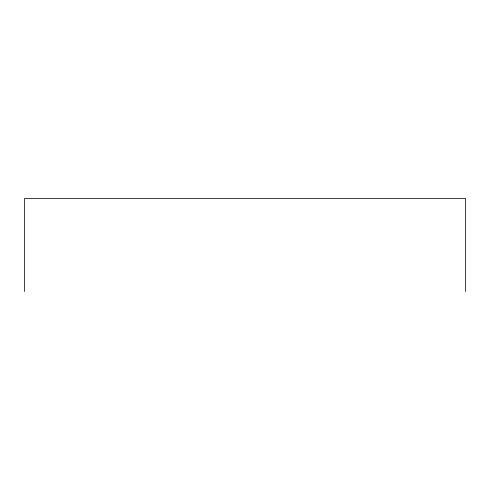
<?xml version="1.0" encoding="UTF-8"?>
<svg xmlns="http://www.w3.org/2000/svg" width="490" height="490" viewBox="0 0 490 490"><rect width="100%" height="100%" fill="white"/><g stroke="black" fill="none" stroke-linecap="round" stroke-linejoin="round"><path stroke-width="0.73" d="M465.5 291.526L465.5 198.475L24.5 198.475L24.5 291.526"/></g></svg>
